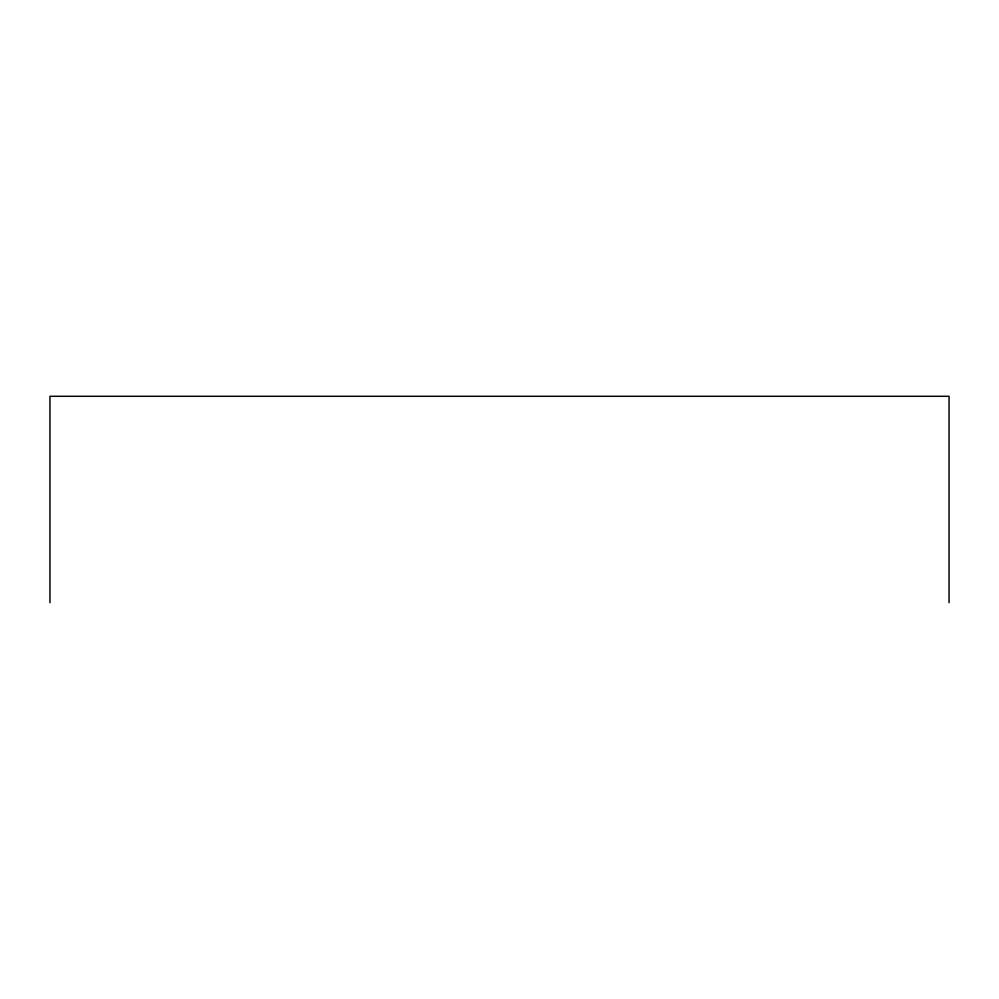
<?xml version="1.0" encoding="UTF-8"?>
<svg xmlns="http://www.w3.org/2000/svg" width="999" height="999" viewBox="0 0 999 999"><rect width="100%" height="100%" fill="white"/><g stroke="black" fill="none" stroke-linecap="round" stroke-linejoin="round"><path stroke-width="1.5" d="M949.05 602.709L949.05 396.291L49.95 396.291L49.95 602.709"/></g></svg>
